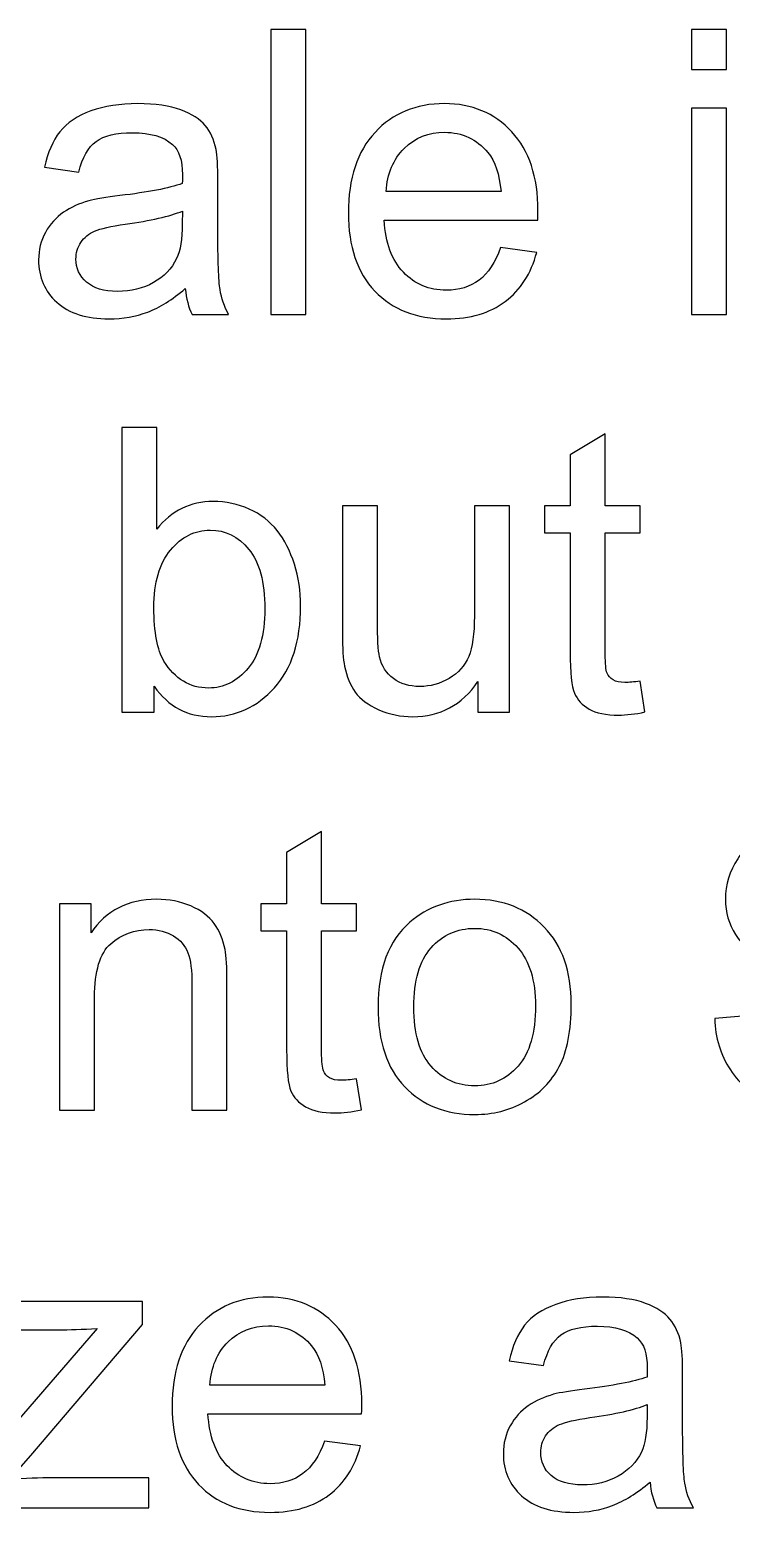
# Model space of a CAD drawing. Header units: centimetres. Extents: x -30.6 to 14.2, y -21.2 to 7.4.
# Drawn here: x -26.091 to -25.438, y 0.906 to 2.286 of the extents above; entities that cross this region are included whole.
import ezdxf

# ---------------------------------------------------------------- set-up
doc = ezdxf.new("R2010")
doc.units = ezdxf.units.CM
doc.header["$MEASUREMENT"] = 0
doc.layers.add('Layer 1', color=7, linetype='Continuous')

msp = doc.modelspace()

# ---------------------------------------------------------------- linework, layer by layer
at = {"layer": 'Layer 1'}
for points, knots in [([(-25.8667, 2.02127), (-25.8667, 2.02127), (-25.8667, 2.28649), (-25.8667, 2.28649), (-25.8667, 2.28649), (-25.8667, 2.28649), (-25.83411, 2.28649), (-25.83411, 2.28649), (-25.83411, 2.28649), (-25.83411, 2.28649), (-25.83411, 2.02127), (-25.83411, 2.02127), (-25.83411, 2.02127), (-25.83411, 2.02127), (-25.8667, 2.02127), (-25.8667, 2.02127)], [0, 0, 0, 0, 0.2, 0.2, 0.2, 0.2, 0.4, 0.4, 0.4, 0.4, 0.6, 0.6, 0.6, 0.6, 1, 1, 1, 1]), ([(-25.47473, 2.24945), (-25.47473, 2.24945), (-25.47473, 2.28649), (-25.47473, 2.28649), (-25.47473, 2.28649), (-25.47473, 2.28649), (-25.44214, 2.28649), (-25.44214, 2.28649), (-25.44214, 2.28649), (-25.44214, 2.28649), (-25.44214, 2.24945), (-25.44214, 2.24945), (-25.44214, 2.24945), (-25.44214, 2.24945), (-25.47473, 2.24945), (-25.47473, 2.24945)], [0, 0, 0, 0, 0.2, 0.2, 0.2, 0.2, 0.4, 0.4, 0.4, 0.4, 0.6, 0.6, 0.6, 0.6, 1, 1, 1, 1]), ([(-25.94641, 2.04535), (-25.95851, 2.03504), (-25.97018, 2.02781), (-25.98135, 2.02355), (-25.98135, 2.02355), (-25.99253, 2.01929), (-26.0045, 2.0172), (-26.01735, 2.0172), (-26.01735, 2.0172), (-26.03846, 2.0172), (-26.0547, 2.02232), (-26.06606, 2.03263), (-26.06606, 2.03263), (-26.07742, 2.04288), (-26.08309, 2.05603), (-26.08309, 2.07202), (-26.08309, 2.07202), (-26.08309, 2.0814), (-26.08093, 2.08998), (-26.07667, 2.09776), (-26.07667, 2.09776), (-26.07235, 2.10554), (-26.06673, 2.11171), (-26.05982, 2.11641), (-26.05982, 2.11641), (-26.05284, 2.1211), (-26.04507, 2.12468), (-26.03636, 2.12709), (-26.03636, 2.12709), (-26.02994, 2.12875), (-26.02025, 2.13036), (-26.00734, 2.13196), (-26.00734, 2.13196), (-25.98104, 2.13505), (-25.9616, 2.13882), (-25.94919, 2.14314), (-25.94919, 2.14314), (-25.94906, 2.14758), (-25.949, 2.15042), (-25.949, 2.1516), (-25.949, 2.1516), (-25.949, 2.16481), (-25.95209, 2.17413), (-25.95826, 2.17956), (-25.95826, 2.17956), (-25.9666, 2.18691), (-25.97901, 2.19055), (-25.99543, 2.19055), (-25.99543, 2.19055), (-26.0108, 2.19055), (-26.02216, 2.18784), (-26.02945, 2.18246), (-26.02945, 2.18246), (-26.03679, 2.17709), (-26.04216, 2.16759), (-26.04568, 2.15388), (-26.04568, 2.15388), (-26.04568, 2.15388), (-26.07754, 2.15833), (-26.07754, 2.15833), (-26.07754, 2.15833), (-26.07464, 2.17197), (-26.06988, 2.18302), (-26.06322, 2.19142), (-26.06322, 2.19142), (-26.05655, 2.19981), (-26.04692, 2.20623), (-26.03432, 2.2108), (-26.03432, 2.2108), (-26.02179, 2.21531), (-26.00716, 2.21759), (-25.99061, 2.21759), (-25.99061, 2.21759), (-25.97419, 2.21759), (-25.96079, 2.21568), (-25.95048, 2.21179), (-25.95048, 2.21179), (-25.94024, 2.2079), (-25.93264, 2.20308), (-25.92783, 2.19722), (-25.92783, 2.19722), (-25.92301, 2.19135), (-25.91962, 2.18395), (-25.91764, 2.17499), (-25.91764, 2.17499), (-25.91659, 2.16944), (-25.91604, 2.15944), (-25.91604, 2.14505), (-25.91604, 2.14505), (-25.91604, 2.14505), (-25.91604, 2.10184), (-25.91604, 2.10184), (-25.91604, 2.10184), (-25.91604, 2.07165), (-25.91536, 2.05257), (-25.914, 2.04448), (-25.914, 2.04448), (-25.9127, 2.0364), (-25.90999, 2.02868), (-25.90603, 2.02127), (-25.90603, 2.02127), (-25.90603, 2.02127), (-25.94011, 2.02127), (-25.94011, 2.02127), (-25.94011, 2.02127), (-25.94338, 2.02812), (-25.94548, 2.03615), (-25.94641, 2.04535)], [0, 0, 0, 0, 0.0357143, 0.0357143, 0.0357143, 0.0357143, 0.0714286, 0.0714286, 0.0714286, 0.0714286, 0.1071429, 0.1071429, 0.1071429, 0.1071429, 0.1428571, 0.1428571, 0.1428571, 0.1428571, 0.1785714, 0.1785714, 0.1785714, 0.1785714, 0.2142857, 0.2142857, 0.2142857, 0.2142857, 0.25, 0.25, 0.25, 0.25, 0.2857143, 0.2857143, 0.2857143, 0.2857143, 0.3214286, 0.3214286, 0.3214286, 0.3214286, 0.3571429, 0.3571429, 0.3571429, 0.3571429, 0.3928571, 0.3928571, 0.3928571, 0.3928571, 0.4285714, 0.4285714, 0.4285714, 0.4285714, 0.4642857, 0.4642857, 0.4642857, 0.4642857, 0.5, 0.5, 0.5, 0.5, 0.5357143, 0.5357143, 0.5357143, 0.5357143, 0.5714286, 0.5714286, 0.5714286, 0.5714286, 0.6071429, 0.6071429, 0.6071429, 0.6071429, 0.6428571, 0.6428571, 0.6428571, 0.6428571, 0.6785714, 0.6785714, 0.6785714, 0.6785714, 0.7142857, 0.7142857, 0.7142857, 0.7142857, 0.75, 0.75, 0.75, 0.75, 0.7857143, 0.7857143, 0.7857143, 0.7857143, 0.8214286, 0.8214286, 0.8214286, 0.8214286, 0.8571429, 0.8571429, 0.8571429, 0.8571429, 0.8928571, 0.8928571, 0.8928571, 0.8928571, 0.9285714, 0.9285714, 0.9285714, 0.9285714, 1, 1, 1, 1]), ([(-25.65254, 2.0835), (-25.65254, 2.0835), (-25.61884, 2.07906), (-25.61884, 2.07906), (-25.61884, 2.07906), (-25.62408, 2.05948), (-25.6339, 2.04424), (-25.64822, 2.03343), (-25.64822, 2.03343), (-25.66254, 2.02263), (-25.68082, 2.0172), (-25.70311, 2.0172), (-25.70311, 2.0172), (-25.73113, 2.0172), (-25.75336, 2.02584), (-25.76978, 2.04312), (-25.76978, 2.04312), (-25.7862, 2.06035), (-25.79441, 2.08461), (-25.79441, 2.11579), (-25.79441, 2.11579), (-25.79441, 2.14802), (-25.78614, 2.17308), (-25.76953, 2.19086), (-25.76953, 2.19086), (-25.75293, 2.2087), (-25.73138, 2.21759), (-25.7049, 2.21759), (-25.7049, 2.21759), (-25.67928, 2.21759), (-25.65835, 2.20889), (-25.64211, 2.19142), (-25.64211, 2.19142), (-25.62587, 2.17394), (-25.61772, 2.14937), (-25.61772, 2.1177), (-25.61772, 2.1177), (-25.61772, 2.11579), (-25.61779, 2.11289), (-25.61791, 2.10906), (-25.61791, 2.10906), (-25.61791, 2.10906), (-25.76108, 2.10906), (-25.76108, 2.10906), (-25.76108, 2.10906), (-25.75984, 2.08801), (-25.75392, 2.07183), (-25.74317, 2.06066), (-25.74317, 2.06066), (-25.73249, 2.04948), (-25.7191, 2.04387), (-25.70311, 2.04387), (-25.70311, 2.04387), (-25.69119, 2.04387), (-25.681, 2.04701), (-25.67261, 2.05331), (-25.67261, 2.05331), (-25.66415, 2.05961), (-25.65748, 2.06967), (-25.65254, 2.0835)], [0, 0, 0, 0, 0.0625, 0.0625, 0.0625, 0.0625, 0.125, 0.125, 0.125, 0.125, 0.1875, 0.1875, 0.1875, 0.1875, 0.25, 0.25, 0.25, 0.25, 0.3125, 0.3125, 0.3125, 0.3125, 0.375, 0.375, 0.375, 0.375, 0.4375, 0.4375, 0.4375, 0.4375, 0.5, 0.5, 0.5, 0.5, 0.5625, 0.5625, 0.5625, 0.5625, 0.625, 0.625, 0.625, 0.625, 0.6875, 0.6875, 0.6875, 0.6875, 0.75, 0.75, 0.75, 0.75, 0.8125, 0.8125, 0.8125, 0.8125, 0.875, 0.875, 0.875, 0.875, 1, 1, 1, 1]), ([(-25.47473, 2.02127), (-25.47473, 2.02127), (-25.47473, 2.21352), (-25.47473, 2.21352), (-25.47473, 2.21352), (-25.47473, 2.21352), (-25.44214, 2.21352), (-25.44214, 2.21352), (-25.44214, 2.21352), (-25.44214, 2.21352), (-25.44214, 2.02127), (-25.44214, 2.02127), (-25.44214, 2.02127), (-25.44214, 2.02127), (-25.47473, 2.02127), (-25.47473, 2.02127)], [0, 0, 0, 0, 0.2, 0.2, 0.2, 0.2, 0.4, 0.4, 0.4, 0.4, 0.6, 0.6, 0.6, 0.6, 1, 1, 1, 1]), ([(-25.75922, 2.13573), (-25.75922, 2.13573), (-25.65217, 2.13573), (-25.65217, 2.13573), (-25.65217, 2.13573), (-25.65359, 2.1519), (-25.65773, 2.16401), (-25.66446, 2.17209), (-25.66446, 2.17209), (-25.67477, 2.18463), (-25.68823, 2.19092), (-25.70471, 2.19092), (-25.70471, 2.19092), (-25.71965, 2.19092), (-25.73218, 2.18592), (-25.74237, 2.17592), (-25.74237, 2.17592), (-25.7525, 2.16592), (-25.75811, 2.15252), (-25.75922, 2.13573)], [0, 0, 0, 0, 0.1666667, 0.1666667, 0.1666667, 0.1666667, 0.3333333, 0.3333333, 0.3333333, 0.3333333, 0.5, 0.5, 0.5, 0.5, 0.6666667, 0.6666667, 0.6666667, 0.6666667, 1, 1, 1, 1]), ([(-25.949, 2.11758), (-25.96086, 2.11276), (-25.97864, 2.10869), (-26.00234, 2.10536), (-26.00234, 2.10536), (-26.0158, 2.10344), (-26.02531, 2.10128), (-26.03087, 2.09887), (-26.03087, 2.09887), (-26.03642, 2.09647), (-26.04068, 2.09295), (-26.04371, 2.08838), (-26.04371, 2.08838), (-26.04673, 2.08375), (-26.04828, 2.07862), (-26.04828, 2.07294), (-26.04828, 2.07294), (-26.04828, 2.06436), (-26.045, 2.05714), (-26.0384, 2.0514), (-26.0384, 2.0514), (-26.03179, 2.04566), (-26.02216, 2.04275), (-26.0095, 2.04275), (-26.0095, 2.04275), (-25.99697, 2.04275), (-25.9858, 2.04547), (-25.97598, 2.05097), (-25.97598, 2.05097), (-25.96623, 2.0564), (-25.959, 2.06387), (-25.95444, 2.07331), (-25.95444, 2.07331), (-25.95092, 2.08066), (-25.94919, 2.09146), (-25.94919, 2.10573), (-25.94919, 2.10573), (-25.94919, 2.10573), (-25.949, 2.11758), (-25.949, 2.11758)], [0, 0, 0, 0, 0.0909091, 0.0909091, 0.0909091, 0.0909091, 0.1818182, 0.1818182, 0.1818182, 0.1818182, 0.2727273, 0.2727273, 0.2727273, 0.2727273, 0.3636364, 0.3636364, 0.3636364, 0.3636364, 0.4545455, 0.4545455, 0.4545455, 0.4545455, 0.5454545, 0.5454545, 0.5454545, 0.5454545, 0.6363636, 0.6363636, 0.6363636, 0.6363636, 0.7272727, 0.7272727, 0.7272727, 0.7272727, 0.8181818, 0.8181818, 0.8181818, 0.8181818, 1, 1, 1, 1]), ([(-25.97524, 1.65085), (-25.97524, 1.65085), (-26.00561, 1.65085), (-26.00561, 1.65085), (-26.00561, 1.65085), (-26.00561, 1.65085), (-26.00561, 1.91607), (-26.00561, 1.91607), (-26.00561, 1.91607), (-26.00561, 1.91607), (-25.97302, 1.91607), (-25.97302, 1.91607), (-25.97302, 1.91607), (-25.97302, 1.91607), (-25.97302, 1.82143), (-25.97302, 1.82143), (-25.97302, 1.82143), (-25.95925, 1.83859), (-25.94172, 1.84717), (-25.92035, 1.84717), (-25.92035, 1.84717), (-25.90856, 1.84717), (-25.89733, 1.84483), (-25.88677, 1.84007), (-25.88677, 1.84007), (-25.87621, 1.83532), (-25.86757, 1.82859), (-25.86072, 1.82001), (-25.86072, 1.82001), (-25.85393, 1.81137), (-25.84855, 1.80099), (-25.84473, 1.78883), (-25.84473, 1.78883), (-25.84084, 1.77673), (-25.83892, 1.7637), (-25.83892, 1.74988), (-25.83892, 1.74988), (-25.83892, 1.71703), (-25.84707, 1.6916), (-25.86331, 1.67369), (-25.86331, 1.67369), (-25.87961, 1.65573), (-25.89912, 1.64678), (-25.9219, 1.64678), (-25.9219, 1.64678), (-25.94456, 1.64678), (-25.96234, 1.65622), (-25.97524, 1.67505), (-25.97524, 1.67505), (-25.97524, 1.67505), (-25.97524, 1.65085), (-25.97524, 1.65085)], [0, 0, 0, 0, 0.0714286, 0.0714286, 0.0714286, 0.0714286, 0.1428571, 0.1428571, 0.1428571, 0.1428571, 0.2142857, 0.2142857, 0.2142857, 0.2142857, 0.2857143, 0.2857143, 0.2857143, 0.2857143, 0.3571429, 0.3571429, 0.3571429, 0.3571429, 0.4285714, 0.4285714, 0.4285714, 0.4285714, 0.5, 0.5, 0.5, 0.5, 0.5714286, 0.5714286, 0.5714286, 0.5714286, 0.6428571, 0.6428571, 0.6428571, 0.6428571, 0.7142857, 0.7142857, 0.7142857, 0.7142857, 0.7857143, 0.7857143, 0.7857143, 0.7857143, 0.8571429, 0.8571429, 0.8571429, 0.8571429, 1, 1, 1, 1]), ([(-25.52245, 1.67993), (-25.52245, 1.67993), (-25.51801, 1.65116), (-25.51801, 1.65116), (-25.51801, 1.65116), (-25.52714, 1.64924), (-25.53536, 1.64826), (-25.54252, 1.64826), (-25.54252, 1.64826), (-25.55431, 1.64826), (-25.56345, 1.65011), (-25.56999, 1.65388), (-25.56999, 1.65388), (-25.57647, 1.65764), (-25.58104, 1.66252), (-25.58369, 1.66863), (-25.58369, 1.66863), (-25.58635, 1.67474), (-25.58765, 1.68758), (-25.58765, 1.70715), (-25.58765, 1.70715), (-25.58765, 1.70715), (-25.58765, 1.81791), (-25.58765, 1.81791), (-25.58765, 1.81791), (-25.58765, 1.81791), (-25.61172, 1.81791), (-25.61172, 1.81791), (-25.61172, 1.81791), (-25.61172, 1.81791), (-25.61172, 1.8431), (-25.61172, 1.8431), (-25.61172, 1.8431), (-25.61172, 1.8431), (-25.58765, 1.8431), (-25.58765, 1.8431), (-25.58765, 1.8431), (-25.58765, 1.8431), (-25.58765, 1.89064), (-25.58765, 1.89064), (-25.58765, 1.89064), (-25.58765, 1.89064), (-25.55505, 1.91021), (-25.55505, 1.91021), (-25.55505, 1.91021), (-25.55505, 1.91021), (-25.55505, 1.8431), (-25.55505, 1.8431), (-25.55505, 1.8431), (-25.55505, 1.8431), (-25.52245, 1.8431), (-25.52245, 1.8431), (-25.52245, 1.8431), (-25.52245, 1.8431), (-25.52245, 1.81791), (-25.52245, 1.81791), (-25.52245, 1.81791), (-25.52245, 1.81791), (-25.55505, 1.81791), (-25.55505, 1.81791), (-25.55505, 1.81791), (-25.55505, 1.81791), (-25.55505, 1.7053), (-25.55505, 1.7053), (-25.55505, 1.7053), (-25.55505, 1.69598), (-25.55449, 1.68999), (-25.55332, 1.68734), (-25.55332, 1.68734), (-25.55221, 1.68468), (-25.55036, 1.68258), (-25.54776, 1.68098), (-25.54776, 1.68098), (-25.54517, 1.67943), (-25.54147, 1.67863), (-25.53665, 1.67863), (-25.53665, 1.67863), (-25.53307, 1.67863), (-25.52832, 1.67906), (-25.52245, 1.67993)], [0, 0, 0, 0, 0.047619, 0.047619, 0.047619, 0.047619, 0.0952381, 0.0952381, 0.0952381, 0.0952381, 0.1428571, 0.1428571, 0.1428571, 0.1428571, 0.1904762, 0.1904762, 0.1904762, 0.1904762, 0.2380952, 0.2380952, 0.2380952, 0.2380952, 0.2857143, 0.2857143, 0.2857143, 0.2857143, 0.3333333, 0.3333333, 0.3333333, 0.3333333, 0.3809524, 0.3809524, 0.3809524, 0.3809524, 0.4285714, 0.4285714, 0.4285714, 0.4285714, 0.4761905, 0.4761905, 0.4761905, 0.4761905, 0.5238095, 0.5238095, 0.5238095, 0.5238095, 0.5714286, 0.5714286, 0.5714286, 0.5714286, 0.6190476, 0.6190476, 0.6190476, 0.6190476, 0.6666667, 0.6666667, 0.6666667, 0.6666667, 0.7142857, 0.7142857, 0.7142857, 0.7142857, 0.7619048, 0.7619048, 0.7619048, 0.7619048, 0.8095238, 0.8095238, 0.8095238, 0.8095238, 0.8571429, 0.8571429, 0.8571429, 0.8571429, 0.9047619, 0.9047619, 0.9047619, 0.9047619, 1, 1, 1, 1]), ([(-25.67365, 1.65085), (-25.67365, 1.65085), (-25.67365, 1.67943), (-25.67365, 1.67943), (-25.67365, 1.67943), (-25.68859, 1.65764), (-25.70884, 1.64678), (-25.73446, 1.64678), (-25.73446, 1.64678), (-25.74576, 1.64678), (-25.75632, 1.64894), (-25.76613, 1.65326), (-25.76613, 1.65326), (-25.77595, 1.65764), (-25.78323, 1.66307), (-25.78799, 1.66962), (-25.78799, 1.66962), (-25.79274, 1.67622), (-25.79607, 1.68425), (-25.79799, 1.69376), (-25.79799, 1.69376), (-25.79928, 1.70018), (-25.79996, 1.7103), (-25.79996, 1.72413), (-25.79996, 1.72413), (-25.79996, 1.72413), (-25.79996, 1.8431), (-25.79996, 1.8431), (-25.79996, 1.8431), (-25.79996, 1.8431), (-25.76737, 1.8431), (-25.76737, 1.8431), (-25.76737, 1.8431), (-25.76737, 1.8431), (-25.76737, 1.73673), (-25.76737, 1.73673), (-25.76737, 1.73673), (-25.76737, 1.71975), (-25.76669, 1.70827), (-25.76539, 1.7024), (-25.76539, 1.7024), (-25.76335, 1.69382), (-25.75903, 1.68715), (-25.75236, 1.68227), (-25.75236, 1.68227), (-25.74576, 1.6774), (-25.73761, 1.67493), (-25.72785, 1.67493), (-25.72785, 1.67493), (-25.7181, 1.67493), (-25.70896, 1.6774), (-25.70044, 1.6824), (-25.70044, 1.6824), (-25.69192, 1.6874), (-25.68587, 1.69425), (-25.68229, 1.70283), (-25.68229, 1.70283), (-25.67877, 1.71141), (-25.67698, 1.72395), (-25.67698, 1.74031), (-25.67698, 1.74031), (-25.67698, 1.74031), (-25.67698, 1.8431), (-25.67698, 1.8431), (-25.67698, 1.8431), (-25.67698, 1.8431), (-25.64439, 1.8431), (-25.64439, 1.8431), (-25.64439, 1.8431), (-25.64439, 1.8431), (-25.64439, 1.65085), (-25.64439, 1.65085), (-25.64439, 1.65085), (-25.64439, 1.65085), (-25.67365, 1.65085), (-25.67365, 1.65085)], [0, 0, 0, 0, 0.05, 0.05, 0.05, 0.05, 0.1, 0.1, 0.1, 0.1, 0.15, 0.15, 0.15, 0.15, 0.2, 0.2, 0.2, 0.2, 0.25, 0.25, 0.25, 0.25, 0.3, 0.3, 0.3, 0.3, 0.35, 0.35, 0.35, 0.35, 0.4, 0.4, 0.4, 0.4, 0.45, 0.45, 0.45, 0.45, 0.5, 0.5, 0.5, 0.5, 0.55, 0.55, 0.55, 0.55, 0.6, 0.6, 0.6, 0.6, 0.65, 0.65, 0.65, 0.65, 0.7, 0.7, 0.7, 0.7, 0.75, 0.75, 0.75, 0.75, 0.8, 0.8, 0.8, 0.8, 0.85, 0.85, 0.85, 0.85, 0.9, 0.9, 0.9, 0.9, 1, 1, 1, 1]), ([(-25.97561, 1.74839), (-25.97561, 1.72543), (-25.97246, 1.70882), (-25.96622, 1.69857), (-25.96622, 1.69857), (-25.95598, 1.68184), (-25.94215, 1.67345), (-25.92468, 1.67345), (-25.92468, 1.67345), (-25.91041, 1.67345), (-25.89813, 1.67962), (-25.88782, 1.69197), (-25.88782, 1.69197), (-25.87745, 1.70431), (-25.87226, 1.72271), (-25.87226, 1.74716), (-25.87226, 1.74716), (-25.87226, 1.77222), (-25.8772, 1.79068), (-25.88714, 1.8026), (-25.88714, 1.8026), (-25.89708, 1.81451), (-25.90912, 1.8205), (-25.92319, 1.8205), (-25.92319, 1.8205), (-25.93746, 1.8205), (-25.94974, 1.81433), (-25.96005, 1.80198), (-25.96005, 1.80198), (-25.97042, 1.78963), (-25.97561, 1.77179), (-25.97561, 1.74839)], [0, 0, 0, 0, 0.1111111, 0.1111111, 0.1111111, 0.1111111, 0.2222222, 0.2222222, 0.2222222, 0.2222222, 0.3333333, 0.3333333, 0.3333333, 0.3333333, 0.4444444, 0.4444444, 0.4444444, 0.4444444, 0.5555556, 0.5555556, 0.5555556, 0.5555556, 0.6666667, 0.6666667, 0.6666667, 0.6666667, 0.7777778, 0.7777778, 0.7777778, 0.7777778, 1, 1, 1, 1]), ([(-25.45302, 1.36563), (-25.45302, 1.36563), (-25.42005, 1.36859), (-25.42005, 1.36859), (-25.42005, 1.36859), (-25.41851, 1.35525), (-25.41487, 1.34433), (-25.40913, 1.33575), (-25.40913, 1.33575), (-25.40338, 1.32723), (-25.39449, 1.32031), (-25.38246, 1.315), (-25.38246, 1.315), (-25.37042, 1.30975), (-25.35683, 1.3071), (-25.34177, 1.3071), (-25.34177, 1.3071), (-25.32837, 1.3071), (-25.31658, 1.30908), (-25.30633, 1.31309), (-25.30633, 1.31309), (-25.29609, 1.3171), (-25.28849, 1.3226), (-25.28349, 1.32957), (-25.28349, 1.32957), (-25.27849, 1.33655), (-25.27596, 1.34414), (-25.27596, 1.35229), (-25.27596, 1.35229), (-25.27596, 1.36056), (-25.27837, 1.36779), (-25.28318, 1.37402), (-25.28318, 1.37402), (-25.288, 1.3802), (-25.29596, 1.38538), (-25.30708, 1.38964), (-25.30708, 1.38964), (-25.31417, 1.39236), (-25.32992, 1.39668), (-25.3543, 1.40255), (-25.3543, 1.40255), (-25.37869, 1.40841), (-25.39573, 1.4139), (-25.40548, 1.41909), (-25.40548, 1.41909), (-25.41814, 1.42576), (-25.42752, 1.43403), (-25.4337, 1.44385), (-25.4337, 1.44385), (-25.43993, 1.45366), (-25.44302, 1.46471), (-25.44302, 1.47688), (-25.44302, 1.47688), (-25.44302, 1.49033), (-25.43919, 1.50287), (-25.4316, 1.51447), (-25.4316, 1.51447), (-25.424, 1.52614), (-25.41295, 1.53497), (-25.39832, 1.54102), (-25.39832, 1.54102), (-25.38375, 1.54707), (-25.36752, 1.5501), (-25.34967, 1.5501), (-25.34967, 1.5501), (-25.33004, 1.5501), (-25.31269, 1.54695), (-25.29769, 1.54059), (-25.29769, 1.54059), (-25.28269, 1.53429), (-25.27114, 1.52497), (-25.26306, 1.51262), (-25.26306, 1.51262), (-25.25497, 1.50034), (-25.25065, 1.48638), (-25.25003, 1.47083), (-25.25003, 1.47083), (-25.25003, 1.47083), (-25.28374, 1.46823), (-25.28374, 1.46823), (-25.28374, 1.46823), (-25.28553, 1.48496), (-25.29164, 1.49762), (-25.30207, 1.50614), (-25.30207, 1.50614), (-25.31251, 1.51472), (-25.32794, 1.51898), (-25.34832, 1.51898), (-25.34832, 1.51898), (-25.36955, 1.51898), (-25.38505, 1.51509), (-25.39474, 1.50731), (-25.39474, 1.50731), (-25.40443, 1.49953), (-25.40931, 1.49015), (-25.40931, 1.47916), (-25.40931, 1.47916), (-25.40931, 1.46965), (-25.40585, 1.46181), (-25.399, 1.45564), (-25.399, 1.45564), (-25.39221, 1.44953), (-25.37462, 1.44317), (-25.34609, 1.43675), (-25.34609, 1.43675), (-25.31757, 1.43026), (-25.298, 1.42465), (-25.28738, 1.41983), (-25.28738, 1.41983), (-25.27201, 1.41273), (-25.26059, 1.40378), (-25.25324, 1.39285), (-25.25324, 1.39285), (-25.24589, 1.38199), (-25.24225, 1.36945), (-25.24225, 1.35525), (-25.24225, 1.35525), (-25.24225, 1.34112), (-25.24626, 1.32791), (-25.25435, 1.31543), (-25.25435, 1.31543), (-25.26244, 1.30296), (-25.27398, 1.29327), (-25.28911, 1.28636), (-25.28911, 1.28636), (-25.30424, 1.27944), (-25.32121, 1.27598), (-25.34017, 1.27598), (-25.34017, 1.27598), (-25.36412, 1.27598), (-25.38418, 1.2795), (-25.40036, 1.28648), (-25.40036, 1.28648), (-25.4166, 1.29346), (-25.42925, 1.30395), (-25.43845, 1.31803), (-25.43845, 1.31803), (-25.44771, 1.33204), (-25.45253, 1.34791), (-25.45302, 1.36563)], [0, 0, 0, 0, 0.0277778, 0.0277778, 0.0277778, 0.0277778, 0.0555556, 0.0555556, 0.0555556, 0.0555556, 0.0833333, 0.0833333, 0.0833333, 0.0833333, 0.1111111, 0.1111111, 0.1111111, 0.1111111, 0.1388889, 0.1388889, 0.1388889, 0.1388889, 0.1666667, 0.1666667, 0.1666667, 0.1666667, 0.1944444, 0.1944444, 0.1944444, 0.1944444, 0.2222222, 0.2222222, 0.2222222, 0.2222222, 0.25, 0.25, 0.25, 0.25, 0.2777778, 0.2777778, 0.2777778, 0.2777778, 0.3055556, 0.3055556, 0.3055556, 0.3055556, 0.3333333, 0.3333333, 0.3333333, 0.3333333, 0.3611111, 0.3611111, 0.3611111, 0.3611111, 0.3888889, 0.3888889, 0.3888889, 0.3888889, 0.4166667, 0.4166667, 0.4166667, 0.4166667, 0.4444444, 0.4444444, 0.4444444, 0.4444444, 0.4722222, 0.4722222, 0.4722222, 0.4722222, 0.5, 0.5, 0.5, 0.5, 0.5277778, 0.5277778, 0.5277778, 0.5277778, 0.5555556, 0.5555556, 0.5555556, 0.5555556, 0.5833333, 0.5833333, 0.5833333, 0.5833333, 0.6111111, 0.6111111, 0.6111111, 0.6111111, 0.6388889, 0.6388889, 0.6388889, 0.6388889, 0.6666667, 0.6666667, 0.6666667, 0.6666667, 0.6944444, 0.6944444, 0.6944444, 0.6944444, 0.7222222, 0.7222222, 0.7222222, 0.7222222, 0.75, 0.75, 0.75, 0.75, 0.7777778, 0.7777778, 0.7777778, 0.7777778, 0.8055556, 0.8055556, 0.8055556, 0.8055556, 0.8333333, 0.8333333, 0.8333333, 0.8333333, 0.8611111, 0.8611111, 0.8611111, 0.8611111, 0.8888889, 0.8888889, 0.8888889, 0.8888889, 0.9166667, 0.9166667, 0.9166667, 0.9166667, 0.9444444, 0.9444444, 0.9444444, 0.9444444, 1, 1, 1, 1]), ([(-25.78672, 1.30951), (-25.78672, 1.30951), (-25.78228, 1.28074), (-25.78228, 1.28074), (-25.78228, 1.28074), (-25.79141, 1.27882), (-25.79963, 1.27784), (-25.80679, 1.27784), (-25.80679, 1.27784), (-25.81858, 1.27784), (-25.82772, 1.27969), (-25.83426, 1.28346), (-25.83426, 1.28346), (-25.84074, 1.28722), (-25.84531, 1.2921), (-25.84796, 1.29821), (-25.84796, 1.29821), (-25.85062, 1.30432), (-25.85192, 1.31716), (-25.85192, 1.33673), (-25.85192, 1.33673), (-25.85192, 1.33673), (-25.85192, 1.44749), (-25.85192, 1.44749), (-25.85192, 1.44749), (-25.85192, 1.44749), (-25.87599, 1.44749), (-25.87599, 1.44749), (-25.87599, 1.44749), (-25.87599, 1.44749), (-25.87599, 1.47268), (-25.87599, 1.47268), (-25.87599, 1.47268), (-25.87599, 1.47268), (-25.85192, 1.47268), (-25.85192, 1.47268), (-25.85192, 1.47268), (-25.85192, 1.47268), (-25.85192, 1.52022), (-25.85192, 1.52022), (-25.85192, 1.52022), (-25.85192, 1.52022), (-25.81932, 1.53979), (-25.81932, 1.53979), (-25.81932, 1.53979), (-25.81932, 1.53979), (-25.81932, 1.47268), (-25.81932, 1.47268), (-25.81932, 1.47268), (-25.81932, 1.47268), (-25.78672, 1.47268), (-25.78672, 1.47268), (-25.78672, 1.47268), (-25.78672, 1.47268), (-25.78672, 1.44749), (-25.78672, 1.44749), (-25.78672, 1.44749), (-25.78672, 1.44749), (-25.81932, 1.44749), (-25.81932, 1.44749), (-25.81932, 1.44749), (-25.81932, 1.44749), (-25.81932, 1.33488), (-25.81932, 1.33488), (-25.81932, 1.33488), (-25.81932, 1.32556), (-25.81876, 1.31957), (-25.81759, 1.31692), (-25.81759, 1.31692), (-25.81648, 1.31426), (-25.81463, 1.31216), (-25.81203, 1.31056), (-25.81203, 1.31056), (-25.80944, 1.30901), (-25.80574, 1.30821), (-25.80092, 1.30821), (-25.80092, 1.30821), (-25.79734, 1.30821), (-25.79259, 1.30864), (-25.78672, 1.30951)], [0, 0, 0, 0, 0.047619, 0.047619, 0.047619, 0.047619, 0.0952381, 0.0952381, 0.0952381, 0.0952381, 0.1428571, 0.1428571, 0.1428571, 0.1428571, 0.1904762, 0.1904762, 0.1904762, 0.1904762, 0.2380952, 0.2380952, 0.2380952, 0.2380952, 0.2857143, 0.2857143, 0.2857143, 0.2857143, 0.3333333, 0.3333333, 0.3333333, 0.3333333, 0.3809524, 0.3809524, 0.3809524, 0.3809524, 0.4285714, 0.4285714, 0.4285714, 0.4285714, 0.4761905, 0.4761905, 0.4761905, 0.4761905, 0.5238095, 0.5238095, 0.5238095, 0.5238095, 0.5714286, 0.5714286, 0.5714286, 0.5714286, 0.6190476, 0.6190476, 0.6190476, 0.6190476, 0.6666667, 0.6666667, 0.6666667, 0.6666667, 0.7142857, 0.7142857, 0.7142857, 0.7142857, 0.7619048, 0.7619048, 0.7619048, 0.7619048, 0.8095238, 0.8095238, 0.8095238, 0.8095238, 0.8571429, 0.8571429, 0.8571429, 0.8571429, 0.9047619, 0.9047619, 0.9047619, 0.9047619, 1, 1, 1, 1]), ([(-26.06349, 1.28043), (-26.06349, 1.28043), (-26.06349, 1.47268), (-26.06349, 1.47268), (-26.06349, 1.47268), (-26.06349, 1.47268), (-26.03423, 1.47268), (-26.03423, 1.47268), (-26.03423, 1.47268), (-26.03423, 1.47268), (-26.03423, 1.44539), (-26.03423, 1.44539), (-26.03423, 1.44539), (-26.02015, 1.46632), (-25.99978, 1.47675), (-25.97317, 1.47675), (-25.97317, 1.47675), (-25.96157, 1.47675), (-25.95095, 1.47465), (-25.94125, 1.47052), (-25.94125, 1.47052), (-25.93156, 1.46638), (-25.92428, 1.46089), (-25.91946, 1.45416), (-25.91946, 1.45416), (-25.91465, 1.44743), (-25.91125, 1.4394), (-25.90934, 1.43014), (-25.90934, 1.43014), (-25.90816, 1.42409), (-25.90755, 1.41353), (-25.90755, 1.39847), (-25.90755, 1.39847), (-25.90755, 1.39847), (-25.90755, 1.28043), (-25.90755, 1.28043), (-25.90755, 1.28043), (-25.90755, 1.28043), (-25.94014, 1.28043), (-25.94014, 1.28043), (-25.94014, 1.28043), (-25.94014, 1.28043), (-25.94014, 1.39724), (-25.94014, 1.39724), (-25.94014, 1.39724), (-25.94014, 1.41051), (-25.94138, 1.42045), (-25.94391, 1.42699), (-25.94391, 1.42699), (-25.94644, 1.43354), (-25.95095, 1.43878), (-25.95737, 1.44274), (-25.95737, 1.44274), (-25.96379, 1.44663), (-25.97138, 1.4486), (-25.98002, 1.4486), (-25.98002, 1.4486), (-25.99385, 1.4486), (-26.00577, 1.44422), (-26.01583, 1.43539), (-26.01583, 1.43539), (-26.02589, 1.42662), (-26.0309, 1.40989), (-26.0309, 1.38532), (-26.0309, 1.38532), (-26.0309, 1.38532), (-26.0309, 1.28043), (-26.0309, 1.28043), (-26.0309, 1.28043), (-26.0309, 1.28043), (-26.06349, 1.28043), (-26.06349, 1.28043)], [0, 0, 0, 0, 0.0526316, 0.0526316, 0.0526316, 0.0526316, 0.1052632, 0.1052632, 0.1052632, 0.1052632, 0.1578947, 0.1578947, 0.1578947, 0.1578947, 0.2105263, 0.2105263, 0.2105263, 0.2105263, 0.2631579, 0.2631579, 0.2631579, 0.2631579, 0.3157895, 0.3157895, 0.3157895, 0.3157895, 0.3684211, 0.3684211, 0.3684211, 0.3684211, 0.4210526, 0.4210526, 0.4210526, 0.4210526, 0.4736842, 0.4736842, 0.4736842, 0.4736842, 0.5263158, 0.5263158, 0.5263158, 0.5263158, 0.5789474, 0.5789474, 0.5789474, 0.5789474, 0.6315789, 0.6315789, 0.6315789, 0.6315789, 0.6842105, 0.6842105, 0.6842105, 0.6842105, 0.7368421, 0.7368421, 0.7368421, 0.7368421, 0.7894737, 0.7894737, 0.7894737, 0.7894737, 0.8421053, 0.8421053, 0.8421053, 0.8421053, 0.8947368, 0.8947368, 0.8947368, 0.8947368, 1, 1, 1, 1]), ([(-25.76678, 1.37655), (-25.76678, 1.41205), (-25.7569, 1.43835), (-25.73708, 1.45545), (-25.73708, 1.45545), (-25.7206, 1.46965), (-25.70041, 1.47675), (-25.67664, 1.47675), (-25.67664, 1.47675), (-25.65028, 1.47675), (-25.62867, 1.46811), (-25.61188, 1.45082), (-25.61188, 1.45082), (-25.59515, 1.4336), (-25.58675, 1.40971), (-25.58675, 1.37927), (-25.58675, 1.37927), (-25.58675, 1.35458), (-25.59046, 1.33519), (-25.59786, 1.32105), (-25.59786, 1.32105), (-25.60527, 1.30692), (-25.61608, 1.29593), (-25.63028, 1.28809), (-25.63028, 1.28809), (-25.64441, 1.28024), (-25.65991, 1.27636), (-25.67664, 1.27636), (-25.67664, 1.27636), (-25.70356, 1.27636), (-25.72529, 1.28494), (-25.7419, 1.30216), (-25.7419, 1.30216), (-25.7585, 1.31939), (-25.76678, 1.3442), (-25.76678, 1.37655)], [0, 0, 0, 0, 0.1, 0.1, 0.1, 0.1, 0.2, 0.2, 0.2, 0.2, 0.3, 0.3, 0.3, 0.3, 0.4, 0.4, 0.4, 0.4, 0.5, 0.5, 0.5, 0.5, 0.6, 0.6, 0.6, 0.6, 0.7, 0.7, 0.7, 0.7, 0.8, 0.8, 0.8, 0.8, 1, 1, 1, 1]), ([(-25.73344, 1.37649), (-25.73344, 1.35192), (-25.72807, 1.33352), (-25.71733, 1.32136), (-25.71733, 1.32136), (-25.70652, 1.30914), (-25.693, 1.30303), (-25.67664, 1.30303), (-25.67664, 1.30303), (-25.66047, 1.30303), (-25.64701, 1.30914), (-25.6362, 1.32142), (-25.6362, 1.32142), (-25.62546, 1.33371), (-25.62009, 1.35241), (-25.62009, 1.37754), (-25.62009, 1.37754), (-25.62009, 1.40125), (-25.62552, 1.41921), (-25.63633, 1.43138), (-25.63633, 1.43138), (-25.64713, 1.4436), (-25.66059, 1.44971), (-25.67664, 1.44971), (-25.67664, 1.44971), (-25.693, 1.44971), (-25.70652, 1.44366), (-25.71733, 1.4315), (-25.71733, 1.4315), (-25.72807, 1.41934), (-25.73344, 1.401), (-25.73344, 1.37649)], [0, 0, 0, 0, 0.1111111, 0.1111111, 0.1111111, 0.1111111, 0.2222222, 0.2222222, 0.2222222, 0.2222222, 0.3333333, 0.3333333, 0.3333333, 0.3333333, 0.4444444, 0.4444444, 0.4444444, 0.4444444, 0.5555556, 0.5555556, 0.5555556, 0.5555556, 0.6666667, 0.6666667, 0.6666667, 0.6666667, 0.7777778, 0.7777778, 0.7777778, 0.7777778, 1, 1, 1, 1]), ([(-25.8167, 0.97224), (-25.8167, 0.97224), (-25.783, 0.9678), (-25.783, 0.9678), (-25.783, 0.9678), (-25.78824, 0.94822), (-25.79806, 0.93298), (-25.81238, 0.92217), (-25.81238, 0.92217), (-25.8267, 0.91137), (-25.84498, 0.90594), (-25.86727, 0.90594), (-25.86727, 0.90594), (-25.89529, 0.90594), (-25.91752, 0.91458), (-25.93394, 0.93186), (-25.93394, 0.93186), (-25.95036, 0.94909), (-25.95857, 0.97335), (-25.95857, 1.00453), (-25.95857, 1.00453), (-25.95857, 1.03676), (-25.9503, 1.06182), (-25.93369, 1.0796), (-25.93369, 1.0796), (-25.91709, 1.09744), (-25.89554, 1.10633), (-25.86906, 1.10633), (-25.86906, 1.10633), (-25.84344, 1.10633), (-25.82251, 1.09763), (-25.80627, 1.08016), (-25.80627, 1.08016), (-25.79003, 1.06268), (-25.78188, 1.03811), (-25.78188, 1.00644), (-25.78188, 1.00644), (-25.78188, 1.00453), (-25.78195, 1.00163), (-25.78207, 0.9978), (-25.78207, 0.9978), (-25.78207, 0.9978), (-25.92524, 0.9978), (-25.92524, 0.9978), (-25.92524, 0.9978), (-25.924, 0.97675), (-25.91808, 0.96057), (-25.90733, 0.9494), (-25.90733, 0.9494), (-25.89665, 0.93822), (-25.88326, 0.93261), (-25.86727, 0.93261), (-25.86727, 0.93261), (-25.85535, 0.93261), (-25.84516, 0.93575), (-25.83677, 0.94205), (-25.83677, 0.94205), (-25.82831, 0.94835), (-25.82164, 0.95841), (-25.8167, 0.97224)], [0, 0, 0, 0, 0.0625, 0.0625, 0.0625, 0.0625, 0.125, 0.125, 0.125, 0.125, 0.1875, 0.1875, 0.1875, 0.1875, 0.25, 0.25, 0.25, 0.25, 0.3125, 0.3125, 0.3125, 0.3125, 0.375, 0.375, 0.375, 0.375, 0.4375, 0.4375, 0.4375, 0.4375, 0.5, 0.5, 0.5, 0.5, 0.5625, 0.5625, 0.5625, 0.5625, 0.625, 0.625, 0.625, 0.625, 0.6875, 0.6875, 0.6875, 0.6875, 0.75, 0.75, 0.75, 0.75, 0.8125, 0.8125, 0.8125, 0.8125, 0.875, 0.875, 0.875, 0.875, 1, 1, 1, 1]), ([(-25.51332, 0.93409), (-25.52542, 0.92378), (-25.53709, 0.91655), (-25.54826, 0.91229), (-25.54826, 0.91229), (-25.55944, 0.90803), (-25.57141, 0.90594), (-25.58426, 0.90594), (-25.58426, 0.90594), (-25.60537, 0.90594), (-25.62161, 0.91106), (-25.63297, 0.92137), (-25.63297, 0.92137), (-25.64433, 0.93162), (-25.65, 0.94477), (-25.65, 0.96076), (-25.65, 0.96076), (-25.65, 0.97014), (-25.64784, 0.97872), (-25.64358, 0.9865), (-25.64358, 0.9865), (-25.63926, 0.99428), (-25.63364, 1.00045), (-25.62673, 1.00515), (-25.62673, 1.00515), (-25.61975, 1.00984), (-25.61198, 1.01342), (-25.60327, 1.01583), (-25.60327, 1.01583), (-25.59685, 1.01749), (-25.58716, 1.0191), (-25.57425, 1.0207), (-25.57425, 1.0207), (-25.54795, 1.02379), (-25.52851, 1.02756), (-25.5161, 1.03188), (-25.5161, 1.03188), (-25.51597, 1.03632), (-25.51591, 1.03916), (-25.51591, 1.04034), (-25.51591, 1.04034), (-25.51591, 1.05355), (-25.519, 1.06287), (-25.52517, 1.0683), (-25.52517, 1.0683), (-25.53351, 1.07565), (-25.54592, 1.07929), (-25.56234, 1.07929), (-25.56234, 1.07929), (-25.57771, 1.07929), (-25.58907, 1.07658), (-25.59636, 1.0712), (-25.59636, 1.0712), (-25.6037, 1.06583), (-25.60907, 1.05633), (-25.61259, 1.04262), (-25.61259, 1.04262), (-25.61259, 1.04262), (-25.64445, 1.04707), (-25.64445, 1.04707), (-25.64445, 1.04707), (-25.64155, 1.06071), (-25.63679, 1.07176), (-25.63013, 1.08016), (-25.63013, 1.08016), (-25.62346, 1.08855), (-25.61383, 1.09497), (-25.60123, 1.09954), (-25.60123, 1.09954), (-25.5887, 1.10405), (-25.57407, 1.10633), (-25.55752, 1.10633), (-25.55752, 1.10633), (-25.5411, 1.10633), (-25.5277, 1.10442), (-25.51739, 1.10053), (-25.51739, 1.10053), (-25.50715, 1.09664), (-25.49955, 1.09182), (-25.49474, 1.08596), (-25.49474, 1.08596), (-25.48992, 1.08009), (-25.48653, 1.07269), (-25.48455, 1.06373), (-25.48455, 1.06373), (-25.4835, 1.05818), (-25.48295, 1.04818), (-25.48295, 1.03379), (-25.48295, 1.03379), (-25.48295, 1.03379), (-25.48295, 0.99058), (-25.48295, 0.99058), (-25.48295, 0.99058), (-25.48295, 0.96039), (-25.48227, 0.94131), (-25.48091, 0.93322), (-25.48091, 0.93322), (-25.47961, 0.92514), (-25.4769, 0.91742), (-25.47294, 0.91001), (-25.47294, 0.91001), (-25.47294, 0.91001), (-25.50702, 0.91001), (-25.50702, 0.91001), (-25.50702, 0.91001), (-25.51029, 0.91686), (-25.51239, 0.92489), (-25.51332, 0.93409)], [0, 0, 0, 0, 0.0357143, 0.0357143, 0.0357143, 0.0357143, 0.0714286, 0.0714286, 0.0714286, 0.0714286, 0.1071429, 0.1071429, 0.1071429, 0.1071429, 0.1428571, 0.1428571, 0.1428571, 0.1428571, 0.1785714, 0.1785714, 0.1785714, 0.1785714, 0.2142857, 0.2142857, 0.2142857, 0.2142857, 0.25, 0.25, 0.25, 0.25, 0.2857143, 0.2857143, 0.2857143, 0.2857143, 0.3214286, 0.3214286, 0.3214286, 0.3214286, 0.3571429, 0.3571429, 0.3571429, 0.3571429, 0.3928571, 0.3928571, 0.3928571, 0.3928571, 0.4285714, 0.4285714, 0.4285714, 0.4285714, 0.4642857, 0.4642857, 0.4642857, 0.4642857, 0.5, 0.5, 0.5, 0.5, 0.5357143, 0.5357143, 0.5357143, 0.5357143, 0.5714286, 0.5714286, 0.5714286, 0.5714286, 0.6071429, 0.6071429, 0.6071429, 0.6071429, 0.6428571, 0.6428571, 0.6428571, 0.6428571, 0.6785714, 0.6785714, 0.6785714, 0.6785714, 0.7142857, 0.7142857, 0.7142857, 0.7142857, 0.75, 0.75, 0.75, 0.75, 0.7857143, 0.7857143, 0.7857143, 0.7857143, 0.8214286, 0.8214286, 0.8214286, 0.8214286, 0.8571429, 0.8571429, 0.8571429, 0.8571429, 0.8928571, 0.8928571, 0.8928571, 0.8928571, 0.9285714, 0.9285714, 0.9285714, 0.9285714, 1, 1, 1, 1]), ([(-26.15027, 0.91001), (-26.15027, 0.91001), (-26.15027, 0.93656), (-26.15027, 0.93656), (-26.15027, 0.93656), (-26.15027, 0.93656), (-26.02852, 1.07707), (-26.02852, 1.07707), (-26.02852, 1.07707), (-26.04235, 1.07633), (-26.05451, 1.07596), (-26.06501, 1.07596), (-26.06501, 1.07596), (-26.06501, 1.07596), (-26.14286, 1.07596), (-26.14286, 1.07596), (-26.14286, 1.07596), (-26.14286, 1.07596), (-26.14286, 1.10226), (-26.14286, 1.10226), (-26.14286, 1.10226), (-26.14286, 1.10226), (-25.98617, 1.10226), (-25.98617, 1.10226), (-25.98617, 1.10226), (-25.98617, 1.10226), (-25.98617, 1.08084), (-25.98617, 1.08084), (-25.98617, 1.08084), (-25.98617, 1.08084), (-26.09038, 0.95897), (-26.09038, 0.95897), (-26.09038, 0.95897), (-26.09038, 0.95897), (-26.11032, 0.93631), (-26.11032, 0.93631), (-26.11032, 0.93631), (-26.09569, 0.93754), (-26.08199, 0.93816), (-26.06921, 0.93816), (-26.06921, 0.93816), (-26.06921, 0.93816), (-25.98024, 0.93816), (-25.98024, 0.93816), (-25.98024, 0.93816), (-25.98024, 0.93816), (-25.98024, 0.91001), (-25.98024, 0.91001), (-25.98024, 0.91001), (-25.98024, 0.91001), (-26.15027, 0.91001), (-26.15027, 0.91001)], [0, 0, 0, 0, 0.0714286, 0.0714286, 0.0714286, 0.0714286, 0.1428571, 0.1428571, 0.1428571, 0.1428571, 0.2142857, 0.2142857, 0.2142857, 0.2142857, 0.2857143, 0.2857143, 0.2857143, 0.2857143, 0.3571429, 0.3571429, 0.3571429, 0.3571429, 0.4285714, 0.4285714, 0.4285714, 0.4285714, 0.5, 0.5, 0.5, 0.5, 0.5714286, 0.5714286, 0.5714286, 0.5714286, 0.6428571, 0.6428571, 0.6428571, 0.6428571, 0.7142857, 0.7142857, 0.7142857, 0.7142857, 0.7857143, 0.7857143, 0.7857143, 0.7857143, 0.8571429, 0.8571429, 0.8571429, 0.8571429, 1, 1, 1, 1]), ([(-25.92338, 1.02447), (-25.92338, 1.02447), (-25.81633, 1.02447), (-25.81633, 1.02447), (-25.81633, 1.02447), (-25.81775, 1.04064), (-25.82189, 1.05275), (-25.82862, 1.06083), (-25.82862, 1.06083), (-25.83893, 1.07337), (-25.85239, 1.07966), (-25.86887, 1.07966), (-25.86887, 1.07966), (-25.88381, 1.07966), (-25.89634, 1.07466), (-25.90653, 1.06466), (-25.90653, 1.06466), (-25.91666, 1.05466), (-25.92227, 1.04126), (-25.92338, 1.02447)], [0, 0, 0, 0, 0.1666667, 0.1666667, 0.1666667, 0.1666667, 0.3333333, 0.3333333, 0.3333333, 0.3333333, 0.5, 0.5, 0.5, 0.5, 0.6666667, 0.6666667, 0.6666667, 0.6666667, 1, 1, 1, 1]), ([(-25.51591, 1.00632), (-25.52777, 1.0015), (-25.54555, 0.99743), (-25.56925, 0.9941), (-25.56925, 0.9941), (-25.58271, 0.99218), (-25.59222, 0.99002), (-25.59778, 0.98761), (-25.59778, 0.98761), (-25.60333, 0.98521), (-25.60759, 0.98169), (-25.61062, 0.97712), (-25.61062, 0.97712), (-25.61364, 0.97249), (-25.61519, 0.96736), (-25.61519, 0.96168), (-25.61519, 0.96168), (-25.61519, 0.9531), (-25.61191, 0.94588), (-25.60531, 0.94014), (-25.60531, 0.94014), (-25.5987, 0.9344), (-25.58907, 0.93149), (-25.57641, 0.93149), (-25.57641, 0.93149), (-25.56388, 0.93149), (-25.55271, 0.93421), (-25.54289, 0.93971), (-25.54289, 0.93971), (-25.53314, 0.94514), (-25.52591, 0.95261), (-25.52135, 0.96205), (-25.52135, 0.96205), (-25.51783, 0.9694), (-25.5161, 0.9802), (-25.5161, 0.99447), (-25.5161, 0.99447), (-25.5161, 0.99447), (-25.51591, 1.00632), (-25.51591, 1.00632)], [0, 0, 0, 0, 0.0909091, 0.0909091, 0.0909091, 0.0909091, 0.1818182, 0.1818182, 0.1818182, 0.1818182, 0.2727273, 0.2727273, 0.2727273, 0.2727273, 0.3636364, 0.3636364, 0.3636364, 0.3636364, 0.4545455, 0.4545455, 0.4545455, 0.4545455, 0.5454545, 0.5454545, 0.5454545, 0.5454545, 0.6363636, 0.6363636, 0.6363636, 0.6363636, 0.7272727, 0.7272727, 0.7272727, 0.7272727, 0.8181818, 0.8181818, 0.8181818, 0.8181818, 1, 1, 1, 1])]:
    msp.add_open_spline(points, degree=3, knots=knots, dxfattribs=at)

doc.saveas('drawing.dxf')
